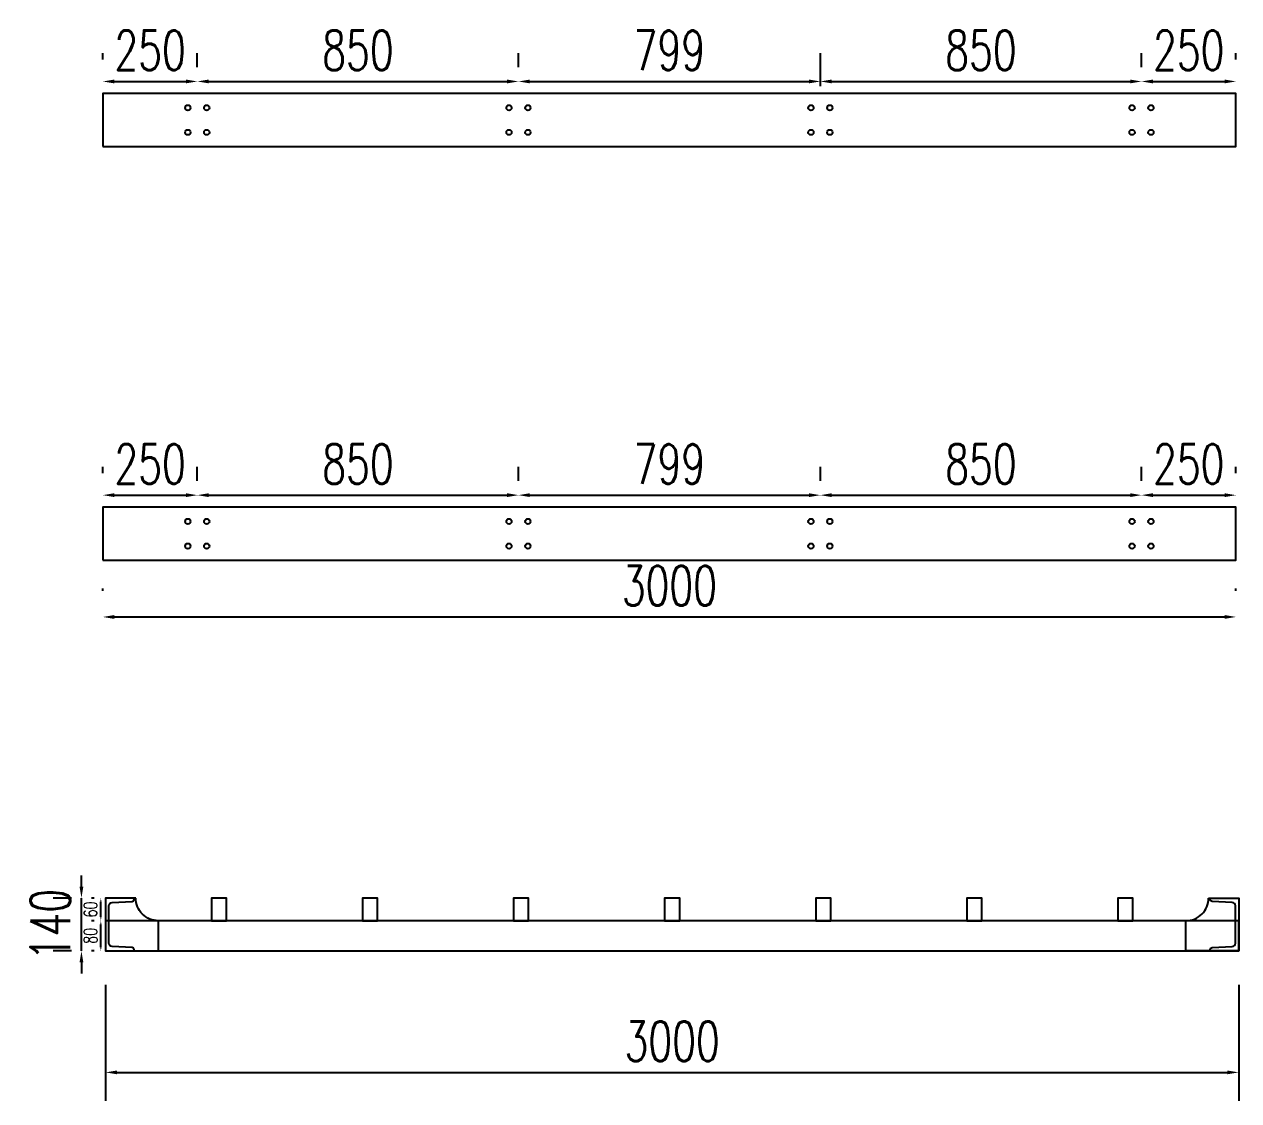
# Model space of a CAD drawing. Header units: millimetres. Extents: x -1546798 to -962116, y 1297493 to 1531173.
# Drawn here: x -1349674 to -1346458, y 1326470 to 1329321 of the extents above; entities that cross this region are included whole.
import ezdxf

# ---------------------------------------------------------------- set-up
doc = ezdxf.new("R2010")
doc.units = ezdxf.units.MM
doc.header["$LTSCALE"] = 10
doc.layers.get('DEFPOINTS').update_dxf_attribs({"linetype": 'CONTINUOUS'})
doc.layers.add('W-STEEL_FRAME钢架', color=3, linetype='CONTINUOUS')
doc.styles.add('STANDARD_T3', font='simplex.shx', dxfattribs={"width": 0.7, "bigfont": 'gbcbig.shx'})
doc.dimstyles.new('W&&10', dxfattribs={"dimtxt": 35, "dimasz": 10, "dimexe": 25, "dimexo": 30, "dimgap": 10, "dimtad": 1, "dimdec": 0, "dimzin": 0, "dimdsep": 46, "dimtxsty": 'STANDARD_T3', "dimcen": 0.09, "dimclrd": 1, "dimclre": 1, "dimclrt": 7, "dimazin": 2, "dimtfac": 1, "dimtdec": 0, "dimtix": 1, "dimtmove": 2, "dimatfit": 3, "dimfxl": 100, "dimtolj": 1, "dimtzin": 0, "dimarcsym": 0})
doc.dimstyles.new('W&&30', dxfattribs={"dimtxt": 105, "dimasz": 30, "dimexe": 75, "dimexo": 90, "dimgap": 30, "dimtad": 1, "dimdec": 0, "dimzin": 0, "dimdsep": 46, "dimtxsty": 'STANDARD_T3', "dimcen": 0.09, "dimclrd": 1, "dimclre": 1, "dimclrt": 7, "dimazin": 2, "dimtfac": 1, "dimtdec": 0, "dimtix": 1, "dimtmove": 1, "dimatfit": 3, "dimfxl": 100, "dimtolj": 1, "dimtzin": 0, "dimarcsym": 0})

# ---------------------------------------------------------------- blocks, each defined once
blk = doc.blocks.new('*D134')
at = {"layer": 'DEFPOINTS', "color": 0, "transparency": 16777216}
for p in [(-1349215.8, 1329169.4), (-1349465.8, 1329137.3), (-1349215.8, 1329117.3)]:
    blk.add_point(p, dxfattribs=at)
at = {"layer": 'W-STEEL_FRAME钢架', "color": 1, "lineweight": -2, "transparency": 16777216}
for p, q in [((-1349465.8, 1329227.3), (-1349465.8, 1329244.4)), ((-1349215.8, 1329207.3), (-1349215.8, 1329244.4)), ((-1349435.8, 1329169.4), (-1349245.8, 1329169.4))]:
    blk.add_line(p, q, dxfattribs=at)
at = {"layer": 'W-STEEL_FRAME钢架', "color": 1, "transparency": 16777216}
for points in [[(-1349435.8, 1329174.4), (-1349435.8, 1329164.4), (-1349465.8, 1329169.4)], [(-1349245.8, 1329174.4), (-1349245.8, 1329164.4), (-1349215.8, 1329169.4)]]:
    blk.add_solid(points, dxfattribs=at)
at = {"layer": 'W-STEEL_FRAME钢架', "color": 7, "transparency": 16777216, "insert": (-1349340.8, 1329251.9), "char_height": 105, "attachment_point": 5, "style": 'STANDARD_T3'}
blk.add_mtext('\\A1;250', dxfattribs=at)
blk = doc.blocks.new('*D131')
at = {"layer": 'DEFPOINTS', "color": 0, "transparency": 16777216}
for p in [(-1348365.5, 1329169.4), (-1349215.8, 1329117.3), (-1348365.5, 1329117.3)]:
    blk.add_point(p, dxfattribs=at)
at = {"layer": 'W-STEEL_FRAME钢架', "color": 1, "lineweight": -2, "transparency": 16777216}
for p, q in [((-1349215.8, 1329207.3), (-1349215.8, 1329244.4)), ((-1348365.5, 1329207.3), (-1348365.5, 1329244.4)), ((-1349185.8, 1329169.4), (-1348395.5, 1329169.4))]:
    blk.add_line(p, q, dxfattribs=at)
at = {"layer": 'W-STEEL_FRAME钢架', "color": 1, "transparency": 16777216}
for points in [[(-1349185.8, 1329174.4), (-1349185.8, 1329164.4), (-1349215.8, 1329169.4)], [(-1348395.5, 1329174.4), (-1348395.5, 1329164.4), (-1348365.5, 1329169.4)]]:
    blk.add_solid(points, dxfattribs=at)
at = {"layer": 'W-STEEL_FRAME钢架', "color": 7, "transparency": 16777216, "insert": (-1348790.6, 1329251.9), "char_height": 105, "attachment_point": 5, "style": 'STANDARD_T3'}
blk.add_mtext('\\A1;850', dxfattribs=at)
blk = doc.blocks.new('*D132')
at = {"layer": 'DEFPOINTS', "color": 0, "transparency": 16777216}
for p in [(-1346715.8, 1329169.4), (-1347566.1, 1329117.3), (-1346715.8, 1329117.3)]:
    blk.add_point(p, dxfattribs=at)
at = {"layer": 'W-STEEL_FRAME钢架', "color": 1, "lineweight": -2, "transparency": 16777216}
for p, q in [((-1347566.1, 1329207.3), (-1347566.1, 1329244.4)), ((-1346715.8, 1329207.3), (-1346715.8, 1329244.4)), ((-1347536.1, 1329169.4), (-1346745.8, 1329169.4))]:
    blk.add_line(p, q, dxfattribs=at)
at = {"layer": 'W-STEEL_FRAME钢架', "color": 1, "transparency": 16777216}
for points in [[(-1347536.1, 1329174.4), (-1347536.1, 1329164.4), (-1347566.1, 1329169.4)], [(-1346745.8, 1329174.4), (-1346745.8, 1329164.4), (-1346715.8, 1329169.4)]]:
    blk.add_solid(points, dxfattribs=at)
at = {"layer": 'W-STEEL_FRAME钢架', "color": 7, "transparency": 16777216, "insert": (-1347141, 1329251.9), "char_height": 105, "attachment_point": 5, "style": 'STANDARD_T3'}
blk.add_mtext('\\A1;850', dxfattribs=at)
blk = doc.blocks.new('*D135')
at = {"layer": 'DEFPOINTS', "color": 0, "transparency": 16777216}
for p in [(-1346465.8, 1329169.4), (-1346465.8, 1329137.3), (-1346715.8, 1329117.3)]:
    blk.add_point(p, dxfattribs=at)
at = {"layer": 'W-STEEL_FRAME钢架', "color": 1, "lineweight": -2, "transparency": 16777216}
for p, q in [((-1346715.8, 1329207.3), (-1346715.8, 1329244.4)), ((-1346465.8, 1329227.3), (-1346465.8, 1329244.4)), ((-1346685.8, 1329169.4), (-1346495.8, 1329169.4))]:
    blk.add_line(p, q, dxfattribs=at)
at = {"layer": 'W-STEEL_FRAME钢架', "color": 1, "transparency": 16777216}
for points in [[(-1346685.8, 1329174.4), (-1346685.8, 1329164.4), (-1346715.8, 1329169.4)], [(-1346495.8, 1329174.4), (-1346495.8, 1329164.4), (-1346465.8, 1329169.4)]]:
    blk.add_solid(points, dxfattribs=at)
at = {"layer": 'W-STEEL_FRAME钢架', "color": 7, "transparency": 16777216, "insert": (-1346590.8, 1329251.9), "char_height": 105, "attachment_point": 5, "style": 'STANDARD_T3'}
blk.add_mtext('\\A1;250', dxfattribs=at)
blk = doc.blocks.new('*D136')
at = {"layer": 'DEFPOINTS', "color": 0, "transparency": 16777216}
for p in [(-1346465.8, 1327751.1), (-1349465.8, 1327730.1), (-1346465.8, 1327730.1)]:
    blk.add_point(p, dxfattribs=at)
at = {"layer": 'W-STEEL_FRAME钢架', "color": 1, "lineweight": -2, "transparency": 16777216}
for p, q in [((-1349465.8, 1327820.1), (-1349465.8, 1327826.1)), ((-1346465.8, 1327820.1), (-1346465.8, 1327826.1)), ((-1349435.8, 1327751.1), (-1346495.8, 1327751.1))]:
    blk.add_line(p, q, dxfattribs=at)
at = {"layer": 'W-STEEL_FRAME钢架', "color": 1, "transparency": 16777216}
for points in [[(-1349435.8, 1327756.1), (-1349435.8, 1327746.1), (-1349465.8, 1327751.1)], [(-1346495.8, 1327756.1), (-1346495.8, 1327746.1), (-1346465.8, 1327751.1)]]:
    blk.add_solid(points, dxfattribs=at)
at = {"layer": 'W-STEEL_FRAME钢架', "color": 7, "transparency": 16777216, "insert": (-1347965.8, 1327833.6), "char_height": 105, "attachment_point": 5, "style": 'STANDARD_T3'}
blk.add_mtext('\\A1;3000', dxfattribs=at)
blk = doc.blocks.new('14C')
at = {"layer": 'W-STEEL_FRAME钢架'}
blk.add_lwpolyline([(75.2, 140), (0, 140), (0, 0), (75.2, 0), (75.2, 3.8, 0.398895), (70.3, 9), (17, 11.8, -0.398895), (8.8, 20.6), (8.8, 119.4, -0.398895), (17, 128.2), (70.3, 131, 0.398895), (75.2, 136.2)], format="xyb", close=True, dxfattribs=at)
blk = doc.blocks.new('*D138')
at = {"layer": 'DEFPOINTS', "color": 0, "transparency": 16777216}
for p in [(-1349522.5, 1327006.5), (-1349458.5, 1327006.5), (-1349458.5, 1326866.5)]:
    blk.add_point(p, dxfattribs=at)
at = {"layer": 'W-STEEL_FRAME钢架', "color": 1, "lineweight": -2, "transparency": 16777216}
for p, q in [((-1349522.5, 1327036.5), (-1349522.5, 1327066.5)), ((-1349548.5, 1327006.5), (-1349597.5, 1327006.5)), ((-1349522.5, 1326866.5), (-1349522.5, 1327006.5)), ((-1349548.5, 1326866.5), (-1349597.5, 1326866.5)), ((-1349522.5, 1326836.5), (-1349522.5, 1326806.5))]:
    blk.add_line(p, q, dxfattribs=at)
at = {"layer": 'W-STEEL_FRAME钢架', "color": 1, "transparency": 16777216}
for points in [[(-1349527.5, 1327036.5), (-1349517.5, 1327036.5), (-1349522.5, 1327006.5)], [(-1349527.5, 1326836.5), (-1349517.5, 1326836.5), (-1349522.5, 1326866.5)]]:
    blk.add_solid(points, dxfattribs=at)
at = {"layer": 'W-STEEL_FRAME钢架', "color": 7, "transparency": 16777216, "insert": (-1349605, 1326936.5), "char_height": 105, "attachment_point": 5, "rotation": 90, "style": 'STANDARD_T3'}
blk.add_mtext('\\A1;140', dxfattribs=at)
blk = doc.blocks.new('*D137')
at = {"layer": 'DEFPOINTS', "color": 0, "transparency": 16777216}
for p in [(-1349471.2, 1326946.5), (-1349458.5, 1326946.5), (-1349458.5, 1326866.5)]:
    blk.add_point(p, dxfattribs=at)
at = {"layer": 'W-STEEL_FRAME钢架', "color": 1, "lineweight": -2, "transparency": 16777216}
for p, q in [((-1349488.5, 1326946.5), (-1349496.2, 1326946.5)), ((-1349471.2, 1326876.5), (-1349471.2, 1326936.5)), ((-1349488.5, 1326866.5), (-1349496.2, 1326866.5))]:
    blk.add_line(p, q, dxfattribs=at)
at = {"layer": 'W-STEEL_FRAME钢架', "color": 1, "transparency": 16777216}
for points in [[(-1349472.9, 1326936.5), (-1349469.5, 1326936.5), (-1349471.2, 1326946.5)], [(-1349472.9, 1326876.5), (-1349469.5, 1326876.5), (-1349471.2, 1326866.5)]]:
    blk.add_solid(points, dxfattribs=at)
at = {"layer": 'W-STEEL_FRAME钢架', "color": 7, "transparency": 16777216, "insert": (-1349498.7, 1326906.5), "char_height": 35, "attachment_point": 5, "rotation": 90, "style": 'STANDARD_T3'}
blk.add_mtext('\\A1;80', dxfattribs=at)
blk = doc.blocks.new('*D133')
at = {"layer": 'DEFPOINTS', "color": 0, "transparency": 16777216}
for p in [(-1349471.2, 1327006.5), (-1349458.5, 1327006.5), (-1349458.5, 1326946.5)]:
    blk.add_point(p, dxfattribs=at)
at = {"layer": 'W-STEEL_FRAME钢架', "color": 1, "lineweight": -2, "transparency": 16777216}
for p, q in [((-1349488.5, 1327006.5), (-1349496.2, 1327006.5)), ((-1349471.2, 1326956.5), (-1349471.2, 1326996.5)), ((-1349488.5, 1326946.5), (-1349496.2, 1326946.5))]:
    blk.add_line(p, q, dxfattribs=at)
at = {"layer": 'W-STEEL_FRAME钢架', "color": 1, "transparency": 16777216}
for points in [[(-1349472.9, 1326996.5), (-1349469.5, 1326996.5), (-1349471.2, 1327006.5)], [(-1349472.9, 1326956.5), (-1349469.5, 1326956.5), (-1349471.2, 1326946.5)]]:
    blk.add_solid(points, dxfattribs=at)
at = {"layer": 'W-STEEL_FRAME钢架', "color": 7, "transparency": 16777216, "insert": (-1349498.7, 1326976.5), "char_height": 35, "attachment_point": 5, "rotation": 90, "style": 'STANDARD_T3'}
blk.add_mtext('\\A1;60', dxfattribs=at)
blk = doc.blocks.new('*D141')
at = {"layer": 'DEFPOINTS', "color": 0, "transparency": 16777216}
for p in [(-1349215.8, 1328073.7), (-1349465.8, 1328041.5), (-1349215.8, 1328021.5)]:
    blk.add_point(p, dxfattribs=at)
at = {"layer": 'W-STEEL_FRAME钢架', "color": 1, "lineweight": -2, "transparency": 16777216}
for p, q in [((-1349465.8, 1328131.5), (-1349465.8, 1328148.7)), ((-1349215.8, 1328111.5), (-1349215.8, 1328148.7)), ((-1349435.8, 1328073.7), (-1349245.8, 1328073.7))]:
    blk.add_line(p, q, dxfattribs=at)
at = {"layer": 'W-STEEL_FRAME钢架', "color": 1, "transparency": 16777216}
for points in [[(-1349435.8, 1328078.7), (-1349435.8, 1328068.7), (-1349465.8, 1328073.7)], [(-1349245.8, 1328078.7), (-1349245.8, 1328068.7), (-1349215.8, 1328073.7)]]:
    blk.add_solid(points, dxfattribs=at)
at = {"layer": 'W-STEEL_FRAME钢架', "color": 7, "transparency": 16777216, "insert": (-1349340.8, 1328156.2), "char_height": 105, "attachment_point": 5, "style": 'STANDARD_T3'}
blk.add_mtext('\\A1;250', dxfattribs=at)
blk = doc.blocks.new('*D139')
at = {"layer": 'DEFPOINTS', "color": 0, "transparency": 16777216}
for p in [(-1348365.5, 1328073.7), (-1349215.8, 1328021.5), (-1348365.5, 1328021.5)]:
    blk.add_point(p, dxfattribs=at)
at = {"layer": 'W-STEEL_FRAME钢架', "color": 1, "lineweight": -2, "transparency": 16777216}
for p, q in [((-1349215.8, 1328111.5), (-1349215.8, 1328148.7)), ((-1348365.5, 1328111.5), (-1348365.5, 1328148.7)), ((-1349185.8, 1328073.7), (-1348395.5, 1328073.7))]:
    blk.add_line(p, q, dxfattribs=at)
at = {"layer": 'W-STEEL_FRAME钢架', "color": 1, "transparency": 16777216}
for points in [[(-1349185.8, 1328078.7), (-1349185.8, 1328068.7), (-1349215.8, 1328073.7)], [(-1348395.5, 1328078.7), (-1348395.5, 1328068.7), (-1348365.5, 1328073.7)]]:
    blk.add_solid(points, dxfattribs=at)
at = {"layer": 'W-STEEL_FRAME钢架', "color": 7, "transparency": 16777216, "insert": (-1348790.6, 1328156.2), "char_height": 105, "attachment_point": 5, "style": 'STANDARD_T3'}
blk.add_mtext('\\A1;850', dxfattribs=at)
blk = doc.blocks.new('*D140')
at = {"layer": 'DEFPOINTS', "color": 0, "transparency": 16777216}
for p in [(-1346715.8, 1328073.7), (-1347566.1, 1328021.5), (-1346715.8, 1328021.5)]:
    blk.add_point(p, dxfattribs=at)
at = {"layer": 'W-STEEL_FRAME钢架', "color": 1, "lineweight": -2, "transparency": 16777216}
for p, q in [((-1347566.1, 1328111.5), (-1347566.1, 1328148.7)), ((-1346715.8, 1328111.5), (-1346715.8, 1328148.7)), ((-1347536.1, 1328073.7), (-1346745.8, 1328073.7))]:
    blk.add_line(p, q, dxfattribs=at)
at = {"layer": 'W-STEEL_FRAME钢架', "color": 1, "transparency": 16777216}
for points in [[(-1347536.1, 1328078.7), (-1347536.1, 1328068.7), (-1347566.1, 1328073.7)], [(-1346745.8, 1328078.7), (-1346745.8, 1328068.7), (-1346715.8, 1328073.7)]]:
    blk.add_solid(points, dxfattribs=at)
at = {"layer": 'W-STEEL_FRAME钢架', "color": 7, "transparency": 16777216, "insert": (-1347141, 1328156.2), "char_height": 105, "attachment_point": 5, "style": 'STANDARD_T3'}
blk.add_mtext('\\A1;850', dxfattribs=at)
blk = doc.blocks.new('*D142')
at = {"layer": 'DEFPOINTS', "color": 0, "transparency": 16777216}
for p in [(-1346465.8, 1328073.7), (-1346465.8, 1328041.5), (-1346715.8, 1328021.5)]:
    blk.add_point(p, dxfattribs=at)
at = {"layer": 'W-STEEL_FRAME钢架', "color": 1, "lineweight": -2, "transparency": 16777216}
for p, q in [((-1346715.8, 1328111.5), (-1346715.8, 1328148.7)), ((-1346465.8, 1328131.5), (-1346465.8, 1328148.7)), ((-1346685.8, 1328073.7), (-1346495.8, 1328073.7))]:
    blk.add_line(p, q, dxfattribs=at)
at = {"layer": 'W-STEEL_FRAME钢架', "color": 1, "transparency": 16777216}
for points in [[(-1346685.8, 1328078.7), (-1346685.8, 1328068.7), (-1346715.8, 1328073.7)], [(-1346495.8, 1328078.7), (-1346495.8, 1328068.7), (-1346465.8, 1328073.7)]]:
    blk.add_solid(points, dxfattribs=at)
at = {"layer": 'W-STEEL_FRAME钢架', "color": 7, "transparency": 16777216, "insert": (-1346590.8, 1328156.2), "char_height": 105, "attachment_point": 5, "style": 'STANDARD_T3'}
blk.add_mtext('\\A1;250', dxfattribs=at)
blk = doc.blocks.new('*D743')
at = {"layer": 'DEFPOINTS', "color": 0, "transparency": 16777216}
for p in [(-1347566.1, 1329169.4), (-1348365.5, 1329117.3), (-1347566.1, 1329067.3)]:
    blk.add_point(p, dxfattribs=at)
at = {"layer": 'W-STEEL_FRAME钢架', "color": 1, "lineweight": -2, "transparency": 16777216}
for p, q in [((-1348365.5, 1329207.3), (-1348365.5, 1329244.4)), ((-1347566.1, 1329157.3), (-1347566.1, 1329244.4)), ((-1348335.5, 1329169.4), (-1347596.1, 1329169.4))]:
    blk.add_line(p, q, dxfattribs=at)
at = {"layer": 'W-STEEL_FRAME钢架', "color": 1, "transparency": 16777216}
for points in [[(-1348335.5, 1329174.4), (-1348335.5, 1329164.4), (-1348365.5, 1329169.4)], [(-1347596.1, 1329174.4), (-1347596.1, 1329164.4), (-1347566.1, 1329169.4)]]:
    blk.add_solid(points, dxfattribs=at)
at = {"layer": 'W-STEEL_FRAME钢架', "color": 7, "transparency": 16777216, "insert": (-1347965.8, 1329251.9), "char_height": 105, "attachment_point": 5, "style": 'STANDARD_T3'}
blk.add_mtext('\\A1;799', dxfattribs=at)
blk = doc.blocks.new('*D744')
at = {"layer": 'DEFPOINTS', "color": 0, "transparency": 16777216}
for p in [(-1347566.1, 1328073.7), (-1348365.5, 1328021.5), (-1347566.1, 1328021.5)]:
    blk.add_point(p, dxfattribs=at)
at = {"layer": 'W-STEEL_FRAME钢架', "color": 1, "lineweight": -2, "transparency": 16777216}
for p, q in [((-1348365.5, 1328111.5), (-1348365.5, 1328148.7)), ((-1347566.1, 1328111.5), (-1347566.1, 1328148.7)), ((-1348335.5, 1328073.7), (-1347596.1, 1328073.7))]:
    blk.add_line(p, q, dxfattribs=at)
at = {"layer": 'W-STEEL_FRAME钢架', "color": 1, "transparency": 16777216}
for points in [[(-1348335.5, 1328078.7), (-1348335.5, 1328068.7), (-1348365.5, 1328073.7)], [(-1347596.1, 1328078.7), (-1347596.1, 1328068.7), (-1347566.1, 1328073.7)]]:
    blk.add_solid(points, dxfattribs=at)
at = {"layer": 'W-STEEL_FRAME钢架', "color": 7, "transparency": 16777216, "insert": (-1347965.8, 1328156.2), "char_height": 105, "attachment_point": 5, "style": 'STANDARD_T3'}
blk.add_mtext('\\A1;799', dxfattribs=at)
blk = doc.blocks.new('*D745')
at = {"layer": 'DEFPOINTS', "color": 0, "transparency": 16777216}
for p in [(-1349458.5, 1326866.5), (-1346458.5, 1326866.5), (-1346458.5, 1326544.8)]:
    blk.add_point(p, dxfattribs=at)
at = {"layer": 'W-STEEL_FRAME钢架', "color": 1, "lineweight": -2, "transparency": 16777216}
for p, q in [((-1349458.5, 1326776.5), (-1349458.5, 1326469.8)), ((-1346458.5, 1326776.5), (-1346458.5, 1326469.8)), ((-1349428.5, 1326544.8), (-1346488.5, 1326544.8))]:
    blk.add_line(p, q, dxfattribs=at)
at = {"layer": 'W-STEEL_FRAME钢架', "color": 1, "transparency": 16777216}
for points in [[(-1349428.5, 1326549.8), (-1349428.5, 1326539.8), (-1349458.5, 1326544.8)], [(-1346488.5, 1326549.8), (-1346488.5, 1326539.8), (-1346458.5, 1326544.8)]]:
    blk.add_solid(points, dxfattribs=at)
at = {"layer": 'W-STEEL_FRAME钢架', "color": 7, "transparency": 16777216, "insert": (-1347958.5, 1326627.3), "char_height": 105, "attachment_point": 5, "style": 'STANDARD_T3'}
blk.add_mtext('\\A1;3000', dxfattribs=at)

msp = doc.modelspace()

# ---------------------------------------------------------------- linework, layer by layer
at = {"layer": 'W-STEEL_FRAME钢架'}
for points in [[(-1349465.8, 1328997.3), (-1346465.8, 1328997.3), (-1346465.8, 1329137.3), (-1349465.8, 1329137.3)], [(-1349465.8, 1327901.5), (-1346465.8, 1327901.5), (-1346465.8, 1328041.5), (-1349465.8, 1328041.5)]]:
    msp.add_lwpolyline(points, close=True, dxfattribs=at)
at = {"layer": 'W-STEEL_FRAME钢架', "color": 1}
for points in [[(-1349378.5, 1327006.5), (-1349458.5, 1327006.5), (-1349458.5, 1326866.5), (-1349318.5, 1326866.5), (-1349318.5, 1326946.5, -0.414214)], [(-1346538.5, 1327006.5), (-1346458.5, 1327006.5), (-1346458.5, 1326866.5), (-1346598.5, 1326866.5), (-1346598.5, 1326946.5, 0.414214)]]:
    msp.add_lwpolyline(points, format="xyb", close=True, dxfattribs=at)
at = {"layer": 'W-STEEL_FRAME钢架', "color": 5}
for points in [[(-1349178.5, 1326946.5), (-1349138.5, 1326946.5), (-1349138.5, 1327006.5), (-1349178.5, 1327006.5)], [(-1348778.5, 1326946.5), (-1348738.5, 1326946.5), (-1348738.5, 1327006.5), (-1348778.5, 1327006.5)], [(-1348378.5, 1326946.5), (-1348338.5, 1326946.5), (-1348338.5, 1327006.5), (-1348378.5, 1327006.5)], [(-1347978.5, 1326946.5), (-1347938.5, 1326946.5), (-1347938.5, 1327006.5), (-1347978.5, 1327006.5)], [(-1347578.5, 1326946.5), (-1347538.5, 1326946.5), (-1347538.5, 1327006.5), (-1347578.5, 1327006.5)], [(-1347178.5, 1326946.5), (-1347138.5, 1326946.5), (-1347138.5, 1327006.5), (-1347178.5, 1327006.5)], [(-1346778.5, 1326946.5), (-1346738.5, 1326946.5), (-1346738.5, 1327006.5), (-1346778.5, 1327006.5)]]:
    msp.add_lwpolyline(points, close=True, dxfattribs=at)
at = {"layer": 'W-STEEL_FRAME钢架', "color": 6}
msp.add_lwpolyline([(-1349458.5, 1326866.5), (-1346458.5, 1326866.5), (-1346458.5, 1326946.5), (-1349458.5, 1326946.5)], close=True, dxfattribs=at)
at = {"layer": 'W-STEEL_FRAME钢架', "color": 2}
for centre in [(-1349240.8, 1329099.9), (-1349190.8, 1329099.9), (-1348390.5, 1329099.9), (-1348340.5, 1329099.9), (-1347591.1, 1329099.9), (-1347541.1, 1329099.9), (-1346740.8, 1329099.9), (-1346690.8, 1329099.9), (-1349240.8, 1329034.6), (-1349190.8, 1329034.6), (-1348390.5, 1329034.6), (-1348340.5, 1329034.6), (-1347591.1, 1329034.6), (-1347541.1, 1329034.6), (-1346740.8, 1329034.6), (-1346690.8, 1329034.6), (-1349240.8, 1328004.2), (-1349190.8, 1328004.2), (-1348390.5, 1328004.2), (-1348340.5, 1328004.2), (-1347591.1, 1328004.2), (-1347541.1, 1328004.2), (-1346740.8, 1328004.2), (-1346690.8, 1328004.2), (-1349240.8, 1327938.8), (-1349190.8, 1327938.8), (-1348390.5, 1327938.8), (-1348340.5, 1327938.8), (-1347591.1, 1327938.8), (-1347541.1, 1327938.8), (-1346740.8, 1327938.8), (-1346690.8, 1327938.8)]:
    msp.add_circle(centre, 7, dxfattribs=at)

# ---------------------------------------------------------------- block references
at = {"layer": 'W-STEEL_FRAME钢架'}
msp.add_blockref('14C', (-1349458.5, 1326866.5), dxfattribs=at)
at = {"layer": 'W-STEEL_FRAME钢架', "xscale": -1}
msp.add_blockref('14C', (-1346458.5, 1326866.5), dxfattribs=at)

# ---------------------------------------------------------------- dimensions: what is measured, and where the dimension line sits
at = {"layer": 'W-STEEL_FRAME钢架'}
for base, p1, p2, picture, middle in [((-1349215.8, 1329169.4), (-1349465.8, 1329137.3), (-1349215.8, 1329117.3), '*D134', (-1349340.8, 1329251.9)), ((-1348365.5, 1329169.4), (-1349215.8, 1329117.3), (-1348365.5, 1329117.3), '*D131', (-1348790.6, 1329251.9)), ((-1347566.1, 1329169.4), (-1348365.5, 1329117.3), (-1347566.1, 1329067.3), '*D743', (-1347965.8, 1329251.9)), ((-1346715.8, 1329169.4), (-1347566.1, 1329117.3), (-1346715.8, 1329117.3), '*D132', (-1347141, 1329251.9)), ((-1346465.8, 1329169.4), (-1346715.8, 1329117.3), (-1346465.8, 1329137.3), '*D135', (-1346590.8, 1329251.9)), ((-1349215.8, 1328073.7), (-1349465.8, 1328041.5), (-1349215.8, 1328021.5), '*D141', (-1349340.8, 1328156.2)), ((-1348365.5, 1328073.7), (-1349215.8, 1328021.5), (-1348365.5, 1328021.5), '*D139', (-1348790.6, 1328156.2)), ((-1347566.1, 1328073.7), (-1348365.5, 1328021.5), (-1347566.1, 1328021.5), '*D744', (-1347965.8, 1328156.2)), ((-1346715.8, 1328073.7), (-1347566.1, 1328021.5), (-1346715.8, 1328021.5), '*D140', (-1347141, 1328156.2)), ((-1346465.8, 1328073.7), (-1346715.8, 1328021.5), (-1346465.8, 1328041.5), '*D142', (-1346590.8, 1328156.2)), ((-1346465.8, 1327751.1), (-1349465.8, 1327730.1), (-1346465.8, 1327730.1), '*D136', (-1347965.8, 1327833.6)), ((-1346458.5, 1326544.8), (-1349458.5, 1326866.5), (-1346458.5, 1326866.5), '*D745', (-1347958.5, 1326627.3))]:
    dim = msp.add_linear_dim(base=base, p1=p1, p2=p2, dimstyle='W&&30', dxfattribs=at)
    dim.commit()
    dim.dimension.update_dxf_attribs({"geometry": picture, "text_midpoint": middle})
for base, p1, p2, dimstyle, picture, middle in [((-1349522.5, 1327006.5), (-1349458.5, 1326866.5), (-1349458.5, 1327006.5), 'W&&30', '*D138', (-1349605, 1326936.5)), ((-1349471.2, 1327006.5), (-1349458.5, 1326946.5), (-1349458.5, 1327006.5), 'W&&10', '*D133', (-1349498.7, 1326976.5)), ((-1349471.2, 1326946.5), (-1349458.5, 1326866.5), (-1349458.5, 1326946.5), 'W&&10', '*D137', (-1349498.7, 1326906.5))]:
    dim = msp.add_linear_dim(base=base, p1=p1, p2=p2, angle=90, dimstyle=dimstyle, dxfattribs=at)
    dim.commit()
    dim.dimension.update_dxf_attribs({"geometry": picture, "text_midpoint": middle})

doc.saveas('drawing.dxf')
